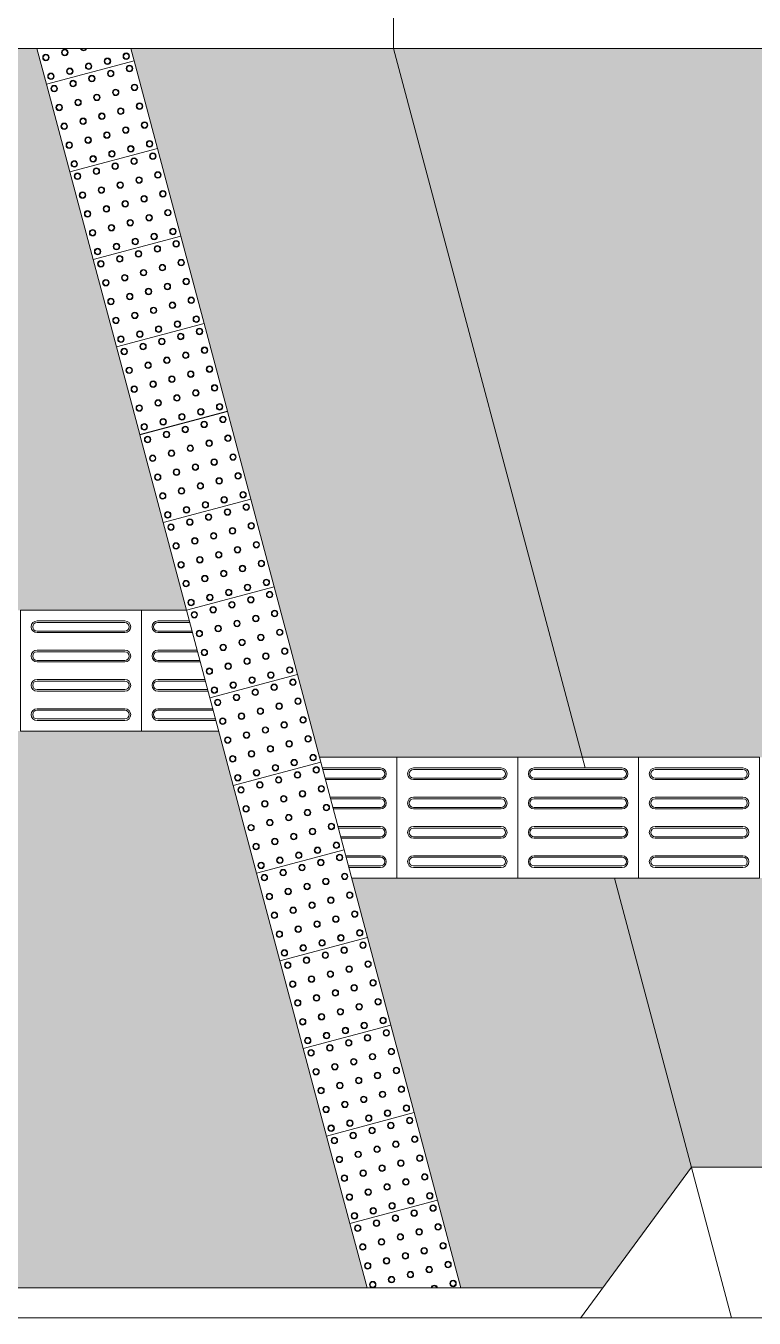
# Model space of a CAD drawing. Header units: millimetres. Extents: x -9997 to 44619, y -1295 to 91103.
# Drawn here: x 36304.8 to 36545.8, y 30134 to 30561.5 of the extents above; entities that cross this region are included whole.
import ezdxf

# ---------------------------------------------------------------- set-up
doc = ezdxf.new("R2010")
doc.units = ezdxf.units.MM
doc.header["$LTSCALE"] = 0.1
doc.layers.get('0').update_dxf_attribs({"lineweight": 5})
for name, color, linetype, lineweight in [('alvenaria longe', 253, 'Continuous', 0), ('escada', 1, 'Continuous', 0), ('piso', 254, 'Continuous', 0)]:
    doc.layers.add(name, color=color, linetype=linetype, lineweight=lineweight)

msp = doc.modelspace()

# ---------------------------------------------------------------- hatches: boundary and pattern name
at = {"linetype": 'ByBlock', "true_color": 0xc7c8ca}
h = msp.add_hatch(dxfattribs=at)
h.set_pattern_fill('AR-BRSTD', color=9, scale=0.12, angle=90)
h.paths.add_polyline_path([(35971.007, 30529.035), (35986.007, 30529.035), (35986.007, 30532.119), (36016.008, 30532.119), (36046.008, 30532.119), (36076.008, 30532.119), (36106.008, 30532.119), (36136.008, 30532.119), (36166.008, 30532.119), (36196.008, 30532.119), (36226.008, 30532.119), (36256.007, 30532.119), (36271.008, 30529.035), (36271.008, 30368.22), (36303.021, 30368.22), (36343.021, 30368.22), (36357.976, 30368.22), (36350.252, 30397.209), (36342.528, 30426.198), (36334.774, 30455.3), (36327.05, 30484.288), (36319.326, 30513.277), (36311.602, 30542.266), (36308.466, 30554.035), (35455.705, 30554.035), (35455.705, 30144.035), (36417.709, 30144.035), (36412.043, 30165.3), (36404.319, 30194.288), (36396.595, 30223.277), (36388.871, 30252.266), (36381.147, 30281.254), (36373.424, 30310.243), (36368.634, 30328.22), (36343.021, 30328.22), (36303.021, 30328.22), (36263.021, 30328.22), (36256.007, 30328.24), (36256.007, 30322.119), (36256.007, 30292.119), (36226.007, 30292.119), (36196.007, 30292.119), (36166.007, 30292.119), (36136.007, 30292.119), (36106.007, 30292.119), (36076.007, 30292.119), (36046.007, 30292.119), (36016.007, 30292.119), (35986.007, 30292.119), (35986.007, 30322.119), (35986.007, 30329.035), (35971.007, 30329.035)])
h.paths.add_polyline_path([(35870.145, 30324.174), (35870.145, 30184.174), (35630.145, 30184.174), (35630.145, 30324.174)], flags=16)
h.paths.add_polyline_path([(35850.145, 30304.174), (35850.145, 30204.174), (35650.145, 30204.174), (35650.145, 30304.174)], flags=0)
h.paths.add_polyline_path([(36426.491, 30554.035), (36339.513, 30554.035), (36340.591, 30549.99), (36348.315, 30521.001), (36356.039, 30492.012), (36363.762, 30463.024), (36371.486, 30434.035), (36379.241, 30404.933), (36386.964, 30375.944), (36394.688, 30346.955), (36401.981, 30319.586), (36427.594, 30319.586), (36467.594, 30319.586), (36488.958, 30319.586)])
h.paths.add_polyline_path([(36707.491, 30554.035), (36426.491, 30554.035), (36488.958, 30319.586), (36507.594, 30319.586), (36547.594, 30319.586), (36587.594, 30319.586), (36627.594, 30319.586), (36667.594, 30319.586), (36707.594, 30319.586), (36747.594, 30319.586), (36769.958, 30319.586)])
h.paths.add_polyline_path([(36499.616, 30279.586), (36467.594, 30279.586), (36427.594, 30279.586), (36412.639, 30279.586), (36417.86, 30259.99), (36425.584, 30231.001), (36433.308, 30202.012), (36441.032, 30173.024), (36448.756, 30144.035), (36495.733, 30144.035), (36525.075, 30184.035)])
h.paths.add_polyline_path([(36780.616, 30279.586), (36747.594, 30279.586), (36707.594, 30279.586), (36667.594, 30279.586), (36627.594, 30279.586), (36587.594, 30279.586), (36547.594, 30279.586), (36507.594, 30279.586), (36499.616, 30279.586), (36525.075, 30184.035), (36806.075, 30184.035)])
h.paths.add_polyline_path([(36843.978, 30368.22), (36836.254, 30397.209), (36828.53, 30426.197), (36820.806, 30455.186), (36813.082, 30484.175), (36805.358, 30513.163), (36797.634, 30542.152), (36794.468, 30554.035), (36707.491, 30554.035), (36769.958, 30319.586), (36787.594, 30319.586), (36827.594, 30319.586), (36856.936, 30319.586), (36851.702, 30339.232)])
h.paths.add_polyline_path([(36874.873, 30252.266), (36867.594, 30279.586), (36827.594, 30279.586), (36787.594, 30279.586), (36780.616, 30279.586), (36806.075, 30184.035), (36856.264, 30144.174), (36903.674, 30144.174), (36898.045, 30165.3), (36890.321, 30194.288), (36882.597, 30223.277)])
h.paths.add_polyline_path([(38546.938, 30385.275), (38546.938, 30393.086, -0.3078084), (38433.836, 30554.035), (36825.515, 30554.035), (36826.623, 30549.876), (36834.347, 30520.887), (36842.071, 30491.899), (36849.795, 30462.91), (36857.518, 30433.921), (36865.242, 30404.933), (36872.966, 30375.944), (36880.69, 30346.955), (36888.414, 30317.967), (36896.138, 30288.978), (36903.862, 30259.99), (36911.586, 30231.001), (36919.31, 30202.012), (36927.034, 30173.024), (36934.72, 30144.174), (38394.936, 30144.174), (38403.43, 30156.608), (38420.352, 30181.38), (38437.274, 30206.152), (38454.196, 30230.924), (38471.117, 30255.696), (38488.076, 30280.522), (38488.104, 30280.468), (38495.836, 30280.468), (38525.836, 30280.468), (38546.938, 30280.468), (38546.938, 30305.275), (38546.938, 30345.275)])
h.paths.add_polyline_path([(37074.936, 30324.174), (37314.936, 30324.174), (37314.936, 30184.174), (37074.936, 30184.174)], flags=16)
h.paths.add_polyline_path([(37094.936, 30304.174), (37294.936, 30304.174), (37294.936, 30204.174), (37094.936, 30204.174)], flags=0)
h.paths.add_polyline_path([(37814.936, 30324.174), (37814.936, 30184.174), (37574.936, 30184.174), (37574.936, 30324.174)], flags=16)
h.paths.add_polyline_path([(37594.936, 30304.174), (37794.936, 30304.174), (37794.936, 30204.174), (37594.936, 30204.174)], flags=0)
h.paths.add_polyline_path([(37669.967, 30282.035), (37699.967, 30282.035), (37699.967, 30252.035), (37669.967, 30252.035)], flags=0)
h.paths.add_polyline_path([(38074.936, 30324.174), (38314.936, 30324.174), (38314.936, 30184.174), (38074.936, 30184.174)], flags=16)
h.paths.add_polyline_path([(38094.936, 30304.174), (38294.936, 30304.174), (38294.936, 30204.174), (38094.936, 30204.174)], flags=0)
h.paths.add_polyline_path([(39239.113, 30725.113), (39223.758, 30727.19), (39194.028, 30731.209), (39164.299, 30735.229), (39134.569, 30739.249), (39104.84, 30743.268), (39102.265, 30752.931), (39094.541, 30781.92), (39089.392, 30801.246), (39056.757, 30792.55), (39018.106, 30782.252), (38979.454, 30771.953), (38940.803, 30761.655), (38902.151, 30751.356), (38863.5, 30741.058), (38824.848, 30730.759), (38786.197, 30720.461), (38792.633, 30696.303), (38773.308, 30691.154), (38782.057, 30658.317), (38792.355, 30619.665), (38802.654, 30581.014), (38812.952, 30542.362), (38823.251, 30503.711), (38830.975, 30474.722), (38838.699, 30445.733), (38846.423, 30416.745), (38817.434, 30409.021), (38788.445, 30401.297), (38782.094, 30425.136), (38742.094, 30425.136), (38723.957, 30425.136, -0.0290874), (38707.908, 30412.652), (38885.284, 30172.328, 0.3809372)])
h.paths.add_polyline_path([(38707.908, 30412.652, -0.1839906), (38586.938, 30383.172), (38586.938, 30345.275), (38586.938, 30305.275), (38586.938, 30280.468), (38615.771, 30280.468), (38645.771, 30280.468), (38662.693, 30255.696), (38679.615, 30230.924), (38696.537, 30206.152), (38713.459, 30181.38), (38730.381, 30156.608), (38745.706, 30134.174, 0.0753172), (38897.909, 30155.221)])
h.paths.add_polyline_path([(39158.798, 30970.991), (39170.295, 30979.826), (38885.164, 32049.955), (38318.046, 32049.955), (38466.933, 31491.166, -0.3092385), (38600.144, 30991.208), (38669.536, 30730.773), (38679.269, 30733.366), (38717.921, 30743.664), (38711.484, 30767.822), (38740.473, 30775.546), (38769.462, 30783.269), (38775.898, 30759.112), (38814.55, 30769.411), (38853.201, 30779.709), (38891.853, 30790.008), (38930.504, 30800.306), (38969.156, 30810.605), (39007.807, 30820.903), (39046.459, 30831.202), (39079.093, 30839.897), (39071.369, 30868.886), (39063.646, 30897.875), (39087.434, 30916.154), (39111.222, 30934.433), (39135.01, 30952.712)])

# ---------------------------------------------------------------- linework, layer by layer
at = {"linetype": 'ByBlock'}
for q in [(36426.491, 30569.04), (36707.491, 30554.035)]:
    msp.add_line((36426.491, 30554.035), q, dxfattribs=at)
msp.add_line((36426.491, 30554.035), (35455.705, 30554.035))
at = {"layer": 'alvenaria longe', "lineweight": 0}
for p, q in [((36426.491, 30554.035), (35455.705, 30554.035)), ((36426.491, 30554.035), (36489.897, 30316.062)), ((36499.616, 30279.586), (36538.361, 30134.174)), ((36806.075, 30184.035), (36525.075, 30184.035))]:
    msp.add_line(p, q, dxfattribs=at)
at = {"layer": 'alvenaria longe', "linetype": 'ByBlock', "lineweight": 0}
msp.add_line((36488.398, 30134.035), (36525.075, 30184.035), dxfattribs=at)
at = {"layer": 'escada', "lineweight": 0}
for points in [[(36308.466, 30554.035), (36311.602, 30542.266), (36340.591, 30549.99), (36339.513, 30554.035)], [(36357.976, 30368.22), (36343.021, 30368.22), (36343.021, 30328.22), (36368.634, 30328.22)], [(36308.483, 30364.696), (36337.558, 30364.696)], [(36308.483, 30364.19), (36337.558, 30364.19)], [(36337.558, 30361.326), (36308.483, 30361.326)], [(36348.483, 30364.696), (36358.915, 30364.696)], [(36348.483, 30364.19), (36359.05, 30364.19)], [(36359.813, 30361.326), (36348.483, 30361.326)], [(36337.558, 30360.819), (36308.483, 30360.819)], [(36359.948, 30360.819), (36348.483, 30360.819)], [(36337.558, 30355.004), (36308.483, 30355.004)], [(36337.558, 30354.498), (36308.483, 30354.498)], [(36361.497, 30355.004), (36348.483, 30355.004)], [(36361.632, 30354.498), (36348.483, 30354.498)], [(36308.483, 30351.634), (36337.558, 30351.634)], [(36308.483, 30351.128), (36337.558, 30351.128)], [(36348.483, 30351.634), (36362.395, 30351.634)], [(36348.483, 30351.128), (36362.53, 30351.128)], [(36308.483, 30345.313), (36337.558, 30345.313)], [(36308.483, 30344.806), (36337.558, 30344.806)], [(36348.483, 30345.313), (36364.079, 30345.313)], [(36348.483, 30344.806), (36364.214, 30344.806)], [(36337.558, 30341.942), (36308.483, 30341.942)], [(36337.558, 30341.436), (36308.483, 30341.436)], [(36364.977, 30341.942), (36348.483, 30341.942)], [(36365.112, 30341.436), (36348.483, 30341.436)], [(36337.558, 30335.621), (36308.483, 30335.621)], [(36366.662, 30335.621), (36348.483, 30335.621)], [(36337.558, 30335.115), (36308.483, 30335.115)], [(36308.483, 30332.251), (36337.558, 30332.251)], [(36308.483, 30331.744), (36337.558, 30331.744)], [(36366.797, 30335.115), (36348.483, 30335.115)], [(36348.483, 30332.251), (36367.56, 30332.251)], [(36348.483, 30331.744), (36367.695, 30331.744)], [(36412.639, 30279.586), (36427.594, 30279.586), (36427.594, 30319.586), (36401.981, 30319.586)], [(36422.131, 30316.062), (36402.92, 30316.062)], [(36422.131, 30315.555), (36403.055, 30315.555)], [(36462.131, 30316.062), (36433.056, 30316.062)], [(36462.131, 30315.555), (36433.056, 30315.555)], [(36502.131, 30316.062), (36473.056, 30316.062)], [(36502.131, 30315.555), (36473.056, 30315.555)], [(36542.131, 30316.062), (36513.056, 30316.062)], [(36542.131, 30315.555), (36513.056, 30315.555)], [(36403.818, 30312.691), (36422.131, 30312.691)], [(36403.953, 30312.185), (36422.131, 30312.185)], [(36433.056, 30312.691), (36462.131, 30312.691)], [(36433.056, 30312.185), (36462.131, 30312.185)], [(36473.056, 30312.691), (36502.131, 30312.691)], [(36473.056, 30312.185), (36502.131, 30312.185)], [(36513.056, 30312.691), (36542.131, 30312.691)], [(36513.056, 30312.185), (36542.131, 30312.185)], [(36405.502, 30306.37), (36422.131, 30306.37)], [(36405.637, 30305.864), (36422.131, 30305.864)], [(36433.056, 30306.37), (36462.131, 30306.37)], [(36433.056, 30305.864), (36462.131, 30305.864)], [(36473.056, 30306.37), (36502.131, 30306.37)], [(36473.056, 30305.864), (36502.131, 30305.864)], [(36513.056, 30306.37), (36542.131, 30306.37)], [(36513.056, 30305.864), (36542.131, 30305.864)], [(36422.131, 30303), (36406.4, 30303)], [(36422.131, 30302.493), (36406.535, 30302.493)], [(36462.131, 30303), (36433.056, 30303)], [(36462.131, 30302.493), (36433.056, 30302.493)], [(36502.131, 30303), (36473.056, 30303)], [(36502.131, 30302.493), (36473.056, 30302.493)], [(36542.131, 30303), (36513.056, 30303)], [(36542.131, 30302.493), (36513.056, 30302.493)], [(36422.131, 30296.678), (36408.084, 30296.678)], [(36422.131, 30296.172), (36408.219, 30296.172)], [(36408.982, 30293.308), (36422.131, 30293.308)], [(36409.117, 30292.802), (36422.131, 30292.802)], [(36462.131, 30296.678), (36433.056, 30296.678)], [(36462.131, 30296.172), (36433.056, 30296.172)], [(36433.056, 30293.308), (36462.131, 30293.308)], [(36433.056, 30292.802), (36462.131, 30292.802)], [(36502.131, 30296.678), (36473.056, 30296.678)], [(36502.131, 30296.172), (36473.056, 30296.172)], [(36473.056, 30293.308), (36502.131, 30293.308)], [(36473.056, 30292.802), (36502.131, 30292.802)], [(36542.131, 30296.678), (36513.056, 30296.678)], [(36542.131, 30296.172), (36513.056, 30296.172)], [(36513.056, 30293.308), (36542.131, 30293.308)], [(36513.056, 30292.802), (36542.131, 30292.802)], [(36410.667, 30286.986), (36422.131, 30286.986)], [(36410.802, 30286.48), (36422.131, 30286.48)], [(36433.056, 30286.986), (36462.131, 30286.986)], [(36433.056, 30286.48), (36462.131, 30286.48)], [(36473.056, 30286.986), (36502.131, 30286.986)], [(36473.056, 30286.48), (36502.131, 30286.48)], [(36513.056, 30286.986), (36542.131, 30286.986)], [(36513.056, 30286.48), (36542.131, 30286.48)], [(36422.131, 30283.616), (36411.565, 30283.616)], [(36422.131, 30283.11), (36411.7, 30283.11)], [(36462.131, 30283.616), (36433.056, 30283.616)], [(36462.131, 30283.11), (36433.056, 30283.11)], [(36502.131, 30283.616), (36473.056, 30283.616)], [(36502.131, 30283.11), (36473.056, 30283.11)], [(36542.131, 30283.616), (36513.056, 30283.616)], [(36542.131, 30283.11), (36513.056, 30283.11)], [(36448.756, 30144.035), (36441.032, 30173.024), (36412.043, 30165.3), (36417.709, 30144.035)]]:
    msp.add_lwpolyline(points, dxfattribs=at)
for points in [[(36348.315, 30521.001), (36340.591, 30549.99), (36311.602, 30542.266), (36319.326, 30513.277)], [(36356.039, 30492.012), (36348.315, 30521.001), (36319.326, 30513.277), (36327.05, 30484.288)], [(36363.762, 30463.024), (36356.039, 30492.012), (36327.05, 30484.288), (36334.774, 30455.3)], [(36371.486, 30434.035), (36363.762, 30463.024), (36334.774, 30455.3), (36342.498, 30426.311)], [(36379.241, 30404.933), (36371.517, 30433.921), (36342.528, 30426.198), (36350.252, 30397.209)], [(36386.964, 30375.944), (36379.241, 30404.933), (36350.252, 30397.209), (36357.976, 30368.22)], [(36394.688, 30346.955), (36386.964, 30375.944), (36357.976, 30368.22), (36365.7, 30339.232)], [(36303.021, 30368.22), (36303.021, 30328.22), (36343.021, 30328.22), (36343.021, 30368.22)], [(36402.412, 30317.967), (36394.688, 30346.955), (36365.7, 30339.232), (36373.424, 30310.243)], [(36467.594, 30279.586), (36467.594, 30319.586), (36427.594, 30319.586), (36427.594, 30279.586)], [(36507.594, 30279.586), (36507.594, 30319.586), (36467.594, 30319.586), (36467.594, 30279.586)], [(36547.594, 30279.586), (36547.594, 30319.586), (36507.594, 30319.586), (36507.594, 30279.586)], [(36410.136, 30288.978), (36402.412, 30317.967), (36373.424, 30310.243), (36381.147, 30281.254)], [(36417.86, 30259.99), (36410.136, 30288.978), (36381.147, 30281.254), (36388.871, 30252.266)], [(36425.584, 30231.001), (36417.86, 30259.99), (36388.871, 30252.266), (36396.595, 30223.277)], [(36433.308, 30202.012), (36425.584, 30231.001), (36396.595, 30223.277), (36404.319, 30194.288)], [(36441.032, 30173.024), (36433.308, 30202.012), (36404.319, 30194.288), (36412.043, 30165.3)]]:
    msp.add_lwpolyline(points, close=True, dxfattribs=at)
for centre, radius in [((36317.663, 30552.73), 1.075), ((36317.663, 30552.73), 0.883), ((36311.432, 30551.07), 1.075), ((36311.432, 30551.07), 0.883), ((36325.555, 30548.159), 1.075), ((36331.787, 30549.819), 1.075), ((36331.787, 30549.819), 0.883), ((36338.018, 30551.48), 1.075), ((36338.018, 30551.48), 0.883), ((36313.092, 30544.838), 1.075), ((36313.092, 30544.838), 0.883), ((36319.324, 30546.499), 1.075), ((36319.324, 30546.499), 0.883), ((36325.555, 30548.159), 0.883), ((36326.638, 30544.096), 1.075), ((36326.638, 30544.096), 0.883), ((36332.869, 30545.756), 1.075), ((36332.869, 30545.756), 0.883), ((36339.101, 30547.417), 1.075), ((36339.101, 30547.417), 0.883), ((36314.175, 30540.775), 1.075), ((36314.175, 30540.775), 0.883), ((36320.406, 30542.436), 1.075), ((36320.406, 30542.436), 0.883), ((36340.761, 30541.185), 1.075), ((36340.761, 30541.185), 0.883), ((36322.067, 30536.204), 1.075), ((36322.067, 30536.204), 0.883), ((36328.298, 30537.865), 1.075), ((36328.298, 30537.865), 0.883), ((36334.529, 30539.525), 1.075), ((36334.529, 30539.525), 0.883), ((36315.835, 30534.544), 1.075), ((36315.835, 30534.544), 0.883), ((36329.958, 30531.633), 1.075), ((36329.958, 30531.633), 0.883), ((36336.19, 30533.294), 1.075), ((36336.19, 30533.294), 0.883), ((36342.421, 30534.954), 1.075), ((36342.421, 30534.954), 0.883), ((36317.496, 30528.313), 1.075), ((36317.496, 30528.313), 0.883), ((36323.727, 30529.973), 1.075), ((36323.727, 30529.973), 0.883), ((36337.85, 30527.062), 1.075), ((36337.85, 30527.062), 0.883), ((36344.081, 30528.723), 1.075), ((36344.081, 30528.723), 0.883), ((36325.387, 30523.742), 1.075), ((36325.387, 30523.742), 0.883), ((36331.619, 30525.402), 1.075), ((36331.619, 30525.402), 0.883), ((36345.742, 30522.491), 1.075), ((36319.156, 30522.081), 1.075), ((36319.156, 30522.081), 0.883), ((36333.279, 30519.171), 1.075), ((36333.279, 30519.171), 0.883), ((36339.51, 30520.831), 1.075), ((36339.51, 30520.831), 0.883), ((36345.742, 30522.491), 0.883), ((36346.824, 30518.428), 1.075), ((36346.824, 30518.428), 0.883), ((36320.816, 30515.85), 1.075), ((36320.816, 30515.85), 0.883), ((36327.048, 30517.51), 1.075), ((36327.048, 30517.51), 0.883), ((36334.362, 30515.107), 1.075), ((36334.362, 30515.107), 0.883), ((36340.593, 30516.768), 1.075), ((36340.593, 30516.768), 0.883), ((36321.899, 30511.787), 1.075), ((36321.899, 30511.787), 0.883), ((36328.13, 30513.447), 1.075), ((36328.13, 30513.447), 0.883), ((36342.253, 30510.536), 1.075), ((36342.253, 30510.536), 0.883), ((36348.485, 30512.197), 1.075), ((36348.485, 30512.197), 0.883), ((36323.559, 30505.555), 1.075), ((36323.559, 30505.555), 0.883), ((36329.791, 30507.216), 1.075), ((36329.791, 30507.216), 0.883), ((36336.022, 30508.876), 1.075), ((36336.022, 30508.876), 0.883), ((36350.145, 30505.965), 1.075), ((36350.145, 30505.965), 0.883), ((36337.682, 30502.645), 1.075), ((36337.682, 30502.645), 0.883), ((36343.914, 30504.305), 1.075), ((36343.914, 30504.305), 0.883), ((36325.22, 30499.324), 1.075), ((36325.22, 30499.324), 0.883), ((36331.451, 30500.984), 1.075), ((36331.451, 30500.984), 0.883), ((36345.574, 30498.074), 1.075), ((36345.574, 30498.074), 0.883), ((36351.805, 30499.734), 1.075), ((36351.805, 30499.734), 0.883), ((36326.88, 30493.093), 1.075), ((36326.88, 30493.093), 0.883), ((36333.111, 30494.753), 1.075), ((36333.111, 30494.753), 0.883), ((36339.343, 30496.413), 1.075), ((36339.343, 30496.413), 0.883), ((36353.466, 30493.503), 1.075), ((36353.466, 30493.503), 0.883), ((36334.772, 30488.522), 1.075), ((36334.772, 30488.522), 0.883), ((36341.003, 30490.182), 1.075), ((36341.003, 30490.182), 0.883), ((36347.234, 30491.842), 1.075), ((36347.234, 30491.842), 0.883), ((36354.548, 30489.439), 1.075), ((36354.548, 30489.439), 0.883), ((36328.54, 30486.861), 1.075), ((36328.54, 30486.861), 0.883), ((36335.854, 30484.458), 1.075), ((36335.854, 30484.458), 0.883), ((36342.086, 30486.119), 1.075), ((36342.086, 30486.119), 0.883), ((36348.317, 30487.779), 1.075), ((36348.317, 30487.779), 0.883), ((36329.623, 30482.798), 1.075), ((36329.623, 30482.798), 0.883), ((36343.746, 30479.887), 1.075), ((36343.746, 30479.887), 0.883), ((36349.977, 30481.548), 1.075), ((36349.977, 30481.548), 0.883), ((36356.209, 30483.208), 1.075), ((36356.209, 30483.208), 0.883), ((36331.283, 30476.567), 1.075), ((36331.283, 30476.567), 0.883), ((36337.514, 30478.227), 1.075), ((36337.514, 30478.227), 0.883), ((36357.869, 30476.977), 1.075), ((36357.869, 30476.977), 0.883), ((36339.175, 30471.996), 1.075), ((36339.175, 30471.996), 0.883), ((36345.406, 30473.656), 1.075), ((36345.406, 30473.656), 0.883), ((36351.638, 30475.316), 1.075), ((36351.638, 30475.316), 0.883), ((36332.943, 30470.335), 1.075), ((36332.943, 30470.335), 0.883), ((36347.067, 30467.425), 1.075), ((36347.067, 30467.425), 0.883), ((36353.298, 30469.085), 1.075), ((36353.298, 30469.085), 0.883), ((36359.529, 30470.745), 1.075), ((36359.529, 30470.745), 0.883), ((36334.604, 30464.104), 1.075), ((36334.604, 30464.104), 0.883), ((36340.835, 30465.764), 1.075), ((36340.835, 30465.764), 0.883), ((36354.958, 30462.854), 1.075), ((36354.958, 30462.854), 0.883), ((36361.19, 30464.514), 1.075), ((36361.19, 30464.514), 0.883), ((36342.495, 30459.533), 1.075), ((36342.495, 30459.533), 0.883), ((36348.727, 30461.193), 1.075), ((36348.727, 30461.193), 0.883), ((36356.041, 30458.79), 1.075), ((36356.041, 30458.79), 0.883), ((36362.272, 30460.451), 1.075), ((36362.272, 30460.451), 0.883), ((36336.264, 30457.873), 1.075), ((36336.264, 30457.873), 0.883), ((36343.578, 30455.47), 1.075), ((36343.578, 30455.47), 0.883), ((36349.809, 30457.13), 1.075), ((36349.809, 30457.13), 0.883), ((36363.933, 30454.219), 1.075), ((36363.933, 30454.219), 0.883), ((36337.347, 30453.809), 1.075), ((36337.347, 30453.809), 0.883), ((36351.47, 30450.899), 1.075), ((36351.47, 30450.899), 0.883), ((36357.701, 30452.559), 1.075), ((36357.701, 30452.559), 0.883), ((36339.007, 30447.578), 1.075), ((36339.007, 30447.578), 0.883), ((36345.238, 30449.238), 1.075), ((36345.238, 30449.238), 0.883), ((36359.361, 30446.328), 1.075), ((36359.361, 30446.328), 0.883), ((36365.593, 30447.988), 1.075), ((36365.593, 30447.988), 0.883), ((36340.667, 30441.347), 1.075), ((36346.899, 30443.007), 1.075), ((36346.899, 30443.007), 0.883), ((36353.13, 30444.667), 1.075), ((36353.13, 30444.667), 0.883), ((36367.253, 30441.757), 1.075), ((36367.253, 30441.757), 0.883), ((36340.667, 30441.347), 0.883), ((36354.79, 30438.436), 1.075), ((36354.79, 30438.436), 0.883), ((36361.022, 30440.096), 1.075), ((36361.022, 30440.096), 0.883), ((36342.328, 30435.115), 1.075), ((36342.328, 30435.115), 0.883), ((36348.559, 30436.776), 1.075), ((36348.559, 30436.776), 0.883), ((36362.682, 30433.865), 1.075), ((36362.682, 30433.865), 0.883), ((36368.914, 30435.525), 1.075), ((36368.914, 30435.525), 0.883), ((36343.988, 30428.884), 1.075), ((36343.988, 30428.884), 0.883), ((36350.219, 30430.544), 1.075), ((36350.219, 30430.544), 0.883), ((36356.451, 30432.205), 1.075), ((36356.451, 30432.205), 0.883), ((36363.795, 30429.688), 1.075), ((36363.795, 30429.688), 0.883), ((36370.026, 30431.349), 1.075), ((36370.026, 30431.349), 0.883), ((36345.101, 30424.707), 1.075), ((36345.101, 30424.707), 0.883), ((36351.332, 30426.368), 1.075), ((36351.332, 30426.368), 0.883), ((36357.564, 30428.028), 1.075), ((36357.564, 30428.028), 0.883), ((36371.687, 30425.117), 1.075), ((36371.687, 30425.117), 0.883), ((36352.993, 30420.136), 1.075), ((36352.993, 30420.136), 0.883), ((36359.224, 30421.797), 1.075), ((36359.224, 30421.797), 0.883), ((36365.455, 30423.457), 1.075), ((36365.455, 30423.457), 0.883), ((36346.761, 30418.476), 1.075), ((36346.761, 30418.476), 0.883), ((36360.884, 30415.565), 1.075), ((36367.116, 30417.225), 1.075), ((36367.116, 30417.225), 0.883), ((36373.347, 30418.886), 1.075), ((36373.347, 30418.886), 0.883), ((36348.421, 30412.244), 1.075), ((36348.421, 30412.244), 0.883), ((36354.653, 30413.905), 1.075), ((36354.653, 30413.905), 0.883), ((36360.884, 30415.565), 0.883), ((36375.007, 30412.654), 1.075), ((36375.007, 30412.654), 0.883), ((36356.313, 30407.673), 1.075), ((36356.313, 30407.673), 0.883), ((36362.545, 30409.334), 1.075), ((36362.545, 30409.334), 0.883), ((36368.776, 30410.994), 1.075), ((36368.776, 30410.994), 0.883), ((36350.082, 30406.013), 1.075), ((36350.082, 30406.013), 0.883), ((36364.205, 30403.102), 1.075), ((36364.205, 30403.102), 0.883), ((36370.436, 30404.763), 1.075), ((36370.436, 30404.763), 0.883), ((36376.668, 30406.423), 1.075), ((36376.668, 30406.423), 0.883), ((36351.742, 30399.782), 1.075), ((36351.742, 30399.782), 0.883), ((36357.974, 30401.442), 1.075), ((36357.974, 30401.442), 0.883), ((36365.287, 30399.039), 1.075), ((36365.287, 30399.039), 0.883), ((36371.519, 30400.7), 1.075), ((36371.519, 30400.7), 0.883), ((36377.75, 30402.36), 1.075), ((36377.75, 30402.36), 0.883), ((36352.825, 30395.719), 1.075), ((36352.825, 30395.719), 0.883), ((36359.056, 30397.379), 1.075), ((36359.056, 30397.379), 0.883), ((36373.179, 30394.468), 1.075), ((36373.179, 30394.468), 0.883), ((36379.411, 30396.129), 1.075), ((36379.411, 30396.129), 0.883), ((36360.716, 30391.148), 1.075), ((36360.716, 30391.148), 0.883), ((36366.948, 30392.808), 1.075), ((36366.948, 30392.808), 0.883), ((36354.485, 30389.487), 1.075), ((36354.485, 30389.487), 0.883), ((36368.608, 30386.576), 1.075), ((36368.608, 30386.576), 0.883), ((36374.84, 30388.237), 1.075), ((36374.84, 30388.237), 0.883), ((36381.071, 30389.897), 1.075), ((36381.071, 30389.897), 0.883), ((36356.145, 30383.256), 1.075), ((36356.145, 30383.256), 0.883), ((36362.377, 30384.916), 1.075), ((36362.377, 30384.916), 0.883), ((36376.5, 30382.005), 1.075), ((36376.5, 30382.005), 0.883), ((36382.731, 30383.666), 1.075), ((36382.731, 30383.666), 0.883), ((36364.037, 30378.685), 1.075), ((36364.037, 30378.685), 0.883), ((36370.268, 30380.345), 1.075), ((36370.268, 30380.345), 0.883), ((36384.392, 30377.434), 1.075), ((36384.392, 30377.434), 0.883), ((36357.806, 30377.024), 1.075), ((36357.806, 30377.024), 0.883), ((36371.929, 30374.114), 1.075), ((36371.929, 30374.114), 0.883), ((36378.16, 30375.774), 1.075), ((36378.16, 30375.774), 0.883), ((36385.474, 30373.371), 1.075), ((36385.474, 30373.371), 0.883), ((36359.466, 30370.793), 1.075), ((36359.466, 30370.793), 0.883), ((36365.697, 30372.453), 1.075), ((36365.697, 30372.453), 0.883), ((36373.011, 30370.051), 1.075), ((36373.011, 30370.051), 0.883), ((36379.243, 30371.711), 1.075), ((36379.243, 30371.711), 0.883), ((36360.549, 30366.73), 1.075), ((36360.549, 30366.73), 0.883), ((36366.78, 30368.39), 1.075), ((36366.78, 30368.39), 0.883), ((36380.903, 30365.48), 1.075), ((36380.903, 30365.48), 0.883), ((36387.134, 30367.14), 1.075), ((36387.134, 30367.14), 0.883), ((36362.209, 30360.499), 1.075), ((36362.209, 30360.499), 0.883), ((36368.44, 30362.159), 1.075), ((36368.44, 30362.159), 0.883), ((36374.672, 30363.819), 1.075), ((36374.672, 30363.819), 0.883), ((36388.795, 30360.908), 1.075), ((36388.795, 30360.908), 0.883), ((36370.101, 30355.928), 1.075), ((36370.101, 30355.928), 0.883), ((36376.332, 30357.588), 1.075), ((36376.332, 30357.588), 0.883), ((36382.563, 30359.248), 1.075), ((36382.563, 30359.248), 0.883), ((36363.869, 30354.267), 1.075), ((36363.869, 30354.267), 0.883), ((36384.224, 30353.017), 1.075), ((36384.224, 30353.017), 0.883), ((36390.455, 30354.677), 1.075), ((36390.455, 30354.677), 0.883), ((36365.53, 30348.036), 1.075), ((36365.53, 30348.036), 0.883), ((36371.761, 30349.696), 1.075), ((36371.761, 30349.696), 0.883), ((36377.992, 30351.356), 1.075), ((36377.992, 30351.356), 0.883), ((36392.115, 30348.446), 1.075), ((36392.115, 30348.446), 0.883), ((36373.421, 30343.465), 1.075), ((36373.421, 30343.465), 0.883), ((36379.653, 30345.125), 1.075), ((36379.653, 30345.125), 0.883), ((36385.884, 30346.785), 1.075), ((36385.884, 30346.785), 0.883), ((36393.198, 30344.383), 1.075), ((36393.198, 30344.383), 0.883), ((36367.19, 30341.804), 1.075), ((36367.19, 30341.804), 0.883), ((36374.504, 30339.402), 1.075), ((36374.504, 30339.402), 0.883), ((36380.735, 30341.062), 1.075), ((36380.735, 30341.062), 0.883), ((36386.967, 30342.722), 1.075), ((36386.967, 30342.722), 0.883), ((36368.273, 30337.741), 1.075), ((36368.273, 30337.741), 0.883), ((36382.396, 30334.831), 1.075), ((36382.396, 30334.831), 0.883), ((36388.627, 30336.491), 1.075), ((36388.627, 30336.491), 0.883), ((36394.858, 30338.151), 1.075), ((36394.858, 30338.151), 0.883), ((36369.933, 30331.51), 1.075), ((36369.933, 30331.51), 0.883), ((36376.164, 30333.17), 1.075), ((36376.164, 30333.17), 0.883), ((36390.287, 30330.26), 1.075), ((36390.287, 30330.26), 0.883), ((36396.519, 30331.92), 1.075), ((36396.519, 30331.92), 0.883), ((36377.825, 30326.939), 1.075), ((36377.825, 30326.939), 0.883), ((36384.056, 30328.599), 1.075), ((36384.056, 30328.599), 0.883), ((36371.593, 30325.279), 1.075), ((36371.593, 30325.279), 0.883), ((36385.716, 30322.368), 1.075), ((36385.716, 30322.368), 0.883), ((36391.948, 30324.028), 1.075), ((36391.948, 30324.028), 0.883), ((36398.179, 30325.688), 1.075), ((36398.179, 30325.688), 0.883), ((36373.253, 30319.047), 1.075), ((36373.253, 30319.047), 0.883), ((36379.485, 30320.707), 1.075), ((36379.485, 30320.707), 0.883), ((36393.608, 30317.797), 1.075), ((36393.608, 30317.797), 0.883), ((36399.839, 30319.457), 1.075), ((36399.839, 30319.457), 0.883), ((36381.145, 30314.476), 1.075), ((36381.145, 30314.476), 0.883), ((36387.377, 30316.136), 1.075), ((36387.377, 30316.136), 0.883), ((36394.691, 30313.734), 1.075), ((36394.691, 30313.734), 0.883), ((36400.922, 30315.394), 1.075), ((36400.922, 30315.394), 0.883), ((36374.914, 30312.816), 1.075), ((36374.914, 30312.816), 0.883), ((36375.996, 30308.753), 1.075), ((36382.228, 30310.413), 1.075), ((36382.228, 30310.413), 0.883), ((36388.459, 30312.073), 1.075), ((36388.459, 30312.073), 0.883), ((36402.582, 30309.163), 1.075), ((36402.582, 30309.163), 0.883), ((36375.996, 30308.753), 0.883), ((36390.12, 30305.842), 1.075), ((36390.12, 30305.842), 0.883), ((36396.351, 30307.502), 1.075), ((36396.351, 30307.502), 0.883), ((36377.657, 30302.521), 1.075), ((36377.657, 30302.521), 0.883), ((36383.888, 30304.182), 1.075), ((36383.888, 30304.182), 0.883), ((36398.011, 30301.271), 1.075), ((36398.011, 30301.271), 0.883), ((36404.243, 30302.931), 1.075), ((36404.243, 30302.931), 0.883), ((36379.317, 30296.29), 1.075), ((36379.317, 30296.29), 0.883), ((36385.548, 30297.95), 1.075), ((36385.548, 30297.95), 0.883), ((36391.78, 30299.611), 1.075), ((36391.78, 30299.611), 0.883), ((36405.903, 30296.7), 1.075), ((36405.903, 30296.7), 0.883), ((36387.209, 30291.719), 1.075), ((36393.44, 30293.379), 1.075), ((36393.44, 30293.379), 0.883), ((36399.672, 30295.039), 1.075), ((36399.672, 30295.039), 0.883), ((36380.977, 30290.059), 1.075), ((36380.977, 30290.059), 0.883), ((36387.209, 30291.719), 0.883), ((36401.332, 30288.808), 1.075), ((36401.332, 30288.808), 0.883), ((36407.563, 30290.468), 1.075), ((36407.563, 30290.468), 0.883), ((36382.638, 30283.827), 1.075), ((36382.638, 30283.827), 0.883), ((36388.869, 30285.487), 1.075), ((36388.869, 30285.487), 0.883), ((36395.1, 30287.148), 1.075), ((36395.1, 30287.148), 0.883), ((36396.183, 30283.085), 1.075), ((36402.414, 30284.745), 1.075), ((36402.414, 30284.745), 0.883), ((36408.646, 30286.405), 1.075), ((36408.646, 30286.405), 0.883), ((36383.72, 30279.764), 1.075), ((36383.72, 30279.764), 0.883), ((36389.952, 30281.424), 1.075), ((36389.952, 30281.424), 0.883), ((36396.183, 30283.085), 0.883), ((36410.306, 30280.174), 1.075), ((36410.306, 30280.174), 0.883), ((36391.612, 30275.193), 1.075), ((36391.612, 30275.193), 0.883), ((36397.843, 30276.853), 1.075), ((36397.843, 30276.853), 0.883), ((36404.075, 30278.514), 1.075), ((36404.075, 30278.514), 0.883), ((36385.381, 30273.533), 1.075), ((36385.381, 30273.533), 0.883), ((36399.504, 30270.622), 1.075), ((36399.504, 30270.622), 0.883), ((36405.735, 30272.282), 1.075), ((36405.735, 30272.282), 0.883), ((36411.966, 30273.943), 1.075), ((36411.966, 30273.943), 0.883), ((36387.041, 30267.301), 1.075), ((36387.041, 30267.301), 0.883), ((36393.272, 30268.962), 1.075), ((36393.272, 30268.962), 0.883), ((36407.395, 30266.051), 1.075), ((36413.627, 30267.711), 1.075), ((36413.627, 30267.711), 0.883), ((36394.933, 30262.73), 1.075), ((36394.933, 30262.73), 0.883), ((36401.164, 30264.391), 1.075), ((36401.164, 30264.391), 0.883), ((36407.395, 30266.051), 0.883), ((36388.701, 30261.07), 1.075), ((36388.701, 30261.07), 0.883), ((36402.824, 30258.159), 1.075), ((36402.824, 30258.159), 0.883), ((36409.056, 30259.819), 1.075), ((36409.056, 30259.819), 0.883), ((36415.287, 30261.48), 1.075), ((36415.287, 30261.48), 0.883), ((36416.37, 30257.417), 1.075), ((36390.362, 30254.838), 1.075), ((36390.362, 30254.838), 0.883), ((36396.593, 30256.499), 1.075), ((36396.593, 30256.499), 0.883), ((36403.907, 30254.096), 1.075), ((36403.907, 30254.096), 0.883), ((36410.138, 30255.756), 1.075), ((36410.138, 30255.756), 0.883), ((36416.37, 30257.417), 0.883), ((36391.444, 30250.775), 1.075), ((36391.444, 30250.775), 0.883), ((36397.676, 30252.436), 1.075), ((36397.676, 30252.436), 0.883), ((36411.799, 30249.525), 1.075), ((36411.799, 30249.525), 0.883), ((36418.03, 30251.185), 1.075), ((36418.03, 30251.185), 0.883), ((36399.336, 30246.204), 1.075), ((36399.336, 30246.204), 0.883), ((36405.567, 30247.865), 1.075), ((36405.567, 30247.865), 0.883), ((36419.69, 30244.954), 1.075), ((36419.69, 30244.954), 0.883), ((36393.105, 30244.544), 1.075), ((36393.105, 30244.544), 0.883), ((36407.228, 30241.633), 1.075), ((36407.228, 30241.633), 0.883), ((36413.459, 30243.294), 1.075), ((36413.459, 30243.294), 0.883), ((36394.765, 30238.313), 1.075), ((36394.765, 30238.313), 0.883), ((36400.996, 30239.973), 1.075), ((36400.996, 30239.973), 0.883), ((36415.119, 30237.062), 1.075), ((36415.119, 30237.062), 0.883), ((36421.351, 30238.723), 1.075), ((36421.351, 30238.723), 0.883), ((36396.425, 30232.081), 1.075), ((36396.425, 30232.081), 0.883), ((36402.657, 30233.742), 1.075), ((36402.657, 30233.742), 0.883), ((36408.888, 30235.402), 1.075), ((36408.888, 30235.402), 0.883), ((36423.011, 30232.491), 1.075), ((36423.011, 30232.491), 0.883), ((36404.317, 30227.51), 1.075), ((36410.548, 30229.17), 1.075), ((36410.548, 30229.17), 0.883), ((36416.78, 30230.831), 1.075), ((36416.78, 30230.831), 0.883), ((36424.094, 30228.428), 1.075), ((36424.094, 30228.428), 0.883), ((36398.085, 30225.85), 1.075), ((36398.085, 30225.85), 0.883), ((36404.317, 30227.51), 0.883), ((36405.399, 30223.447), 1.075), ((36405.399, 30223.447), 0.883), ((36411.631, 30225.107), 1.075), ((36411.631, 30225.107), 0.883), ((36417.862, 30226.768), 1.075), ((36417.862, 30226.768), 0.883), ((36399.168, 30221.787), 1.075), ((36399.168, 30221.787), 0.883), ((36419.523, 30220.536), 1.075), ((36419.523, 30220.536), 0.883), ((36425.754, 30222.197), 1.075), ((36425.754, 30222.197), 0.883), ((36400.828, 30215.555), 1.075), ((36400.828, 30215.555), 0.883), ((36407.06, 30217.216), 1.075), ((36407.06, 30217.216), 0.883), ((36413.291, 30218.876), 1.075), ((36413.291, 30218.876), 0.883), ((36427.414, 30215.965), 1.075), ((36427.414, 30215.965), 0.883), ((36408.72, 30210.984), 1.075), ((36408.72, 30210.984), 0.883), ((36414.952, 30212.645), 1.075), ((36414.952, 30212.645), 0.883), ((36421.183, 30214.305), 1.075), ((36421.183, 30214.305), 0.883), ((36402.489, 30209.324), 1.075), ((36402.489, 30209.324), 0.883), ((36416.612, 30206.413), 1.075), ((36416.612, 30206.413), 0.883), ((36422.843, 30208.074), 1.075), ((36422.843, 30208.074), 0.883), ((36429.075, 30209.734), 1.075), ((36429.075, 30209.734), 0.883), ((36404.149, 30203.093), 1.075), ((36404.149, 30203.093), 0.883), ((36410.38, 30204.753), 1.075), ((36410.38, 30204.753), 0.883), ((36424.504, 30201.842), 1.075), ((36430.735, 30203.503), 1.075), ((36430.735, 30203.503), 0.883), ((36412.041, 30198.522), 1.075), ((36412.041, 30198.522), 0.883), ((36418.272, 30200.182), 1.075), ((36418.272, 30200.182), 0.883), ((36424.504, 30201.842), 0.883), ((36425.586, 30197.779), 1.075), ((36425.586, 30197.779), 0.883), ((36431.818, 30199.439), 1.075), ((36431.818, 30199.439), 0.883), ((36405.809, 30196.861), 1.075), ((36405.809, 30196.861), 0.883), ((36413.123, 30194.458), 1.075), ((36413.123, 30194.458), 0.883), ((36419.355, 30196.119), 1.075), ((36419.355, 30196.119), 0.883), ((36406.892, 30192.798), 1.075), ((36406.892, 30192.798), 0.883), ((36421.015, 30189.887), 1.075), ((36421.015, 30189.887), 0.883), ((36427.246, 30191.548), 1.075), ((36427.246, 30191.548), 0.883), ((36433.478, 30193.208), 1.075), ((36433.478, 30193.208), 0.883), ((36408.552, 30186.567), 1.075), ((36408.552, 30186.567), 0.883), ((36414.784, 30188.227), 1.075), ((36414.784, 30188.227), 0.883), ((36428.907, 30185.316), 1.075), ((36428.907, 30185.316), 0.883), ((36435.138, 30186.977), 1.075), ((36435.138, 30186.977), 0.883), ((36416.444, 30181.996), 1.075), ((36416.444, 30181.996), 0.883), ((36422.675, 30183.656), 1.075), ((36422.675, 30183.656), 0.883), ((36436.798, 30180.745), 1.075), ((36436.798, 30180.745), 0.883), ((36410.213, 30180.335), 1.075), ((36410.213, 30180.335), 0.883), ((36424.336, 30177.425), 1.075), ((36424.336, 30177.425), 0.883), ((36430.567, 30179.085), 1.075), ((36430.567, 30179.085), 0.883), ((36411.873, 30174.104), 1.075), ((36411.873, 30174.104), 0.883), ((36418.104, 30175.764), 1.075), ((36418.104, 30175.764), 0.883), ((36432.227, 30172.854), 1.075), ((36432.227, 30172.854), 0.883), ((36438.459, 30174.514), 1.075), ((36438.459, 30174.514), 0.883), ((36413.533, 30167.873), 1.075), ((36413.533, 30167.873), 0.883), ((36419.765, 30169.533), 1.075), ((36419.765, 30169.533), 0.883), ((36425.996, 30171.193), 1.075), ((36425.996, 30171.193), 0.883), ((36433.31, 30168.79), 1.075), ((36433.31, 30168.79), 0.883), ((36439.541, 30170.451), 1.075), ((36439.541, 30170.451), 0.883), ((36414.616, 30163.809), 1.075), ((36414.616, 30163.809), 0.883), ((36420.847, 30165.47), 1.075), ((36420.847, 30165.47), 0.883), ((36427.079, 30167.13), 1.075), ((36427.079, 30167.13), 0.883), ((36441.202, 30164.219), 1.075), ((36441.202, 30164.219), 0.883), ((36422.508, 30159.238), 1.075), ((36428.739, 30160.899), 1.075), ((36428.739, 30160.899), 0.883), ((36434.97, 30162.559), 1.075), ((36434.97, 30162.559), 0.883), ((36416.276, 30157.578), 1.075), ((36416.276, 30157.578), 0.883), ((36422.508, 30159.238), 0.883), ((36436.631, 30156.328), 1.075), ((36436.631, 30156.328), 0.883), ((36442.862, 30157.988), 1.075), ((36442.862, 30157.988), 0.883), ((36417.937, 30151.347), 1.075), ((36417.937, 30151.347), 0.883), ((36424.168, 30153.007), 1.075), ((36424.168, 30153.007), 0.883), ((36430.399, 30154.667), 1.075), ((36430.399, 30154.667), 0.883), ((36444.522, 30151.757), 1.075), ((36444.522, 30151.757), 0.883), ((36425.828, 30146.776), 1.075), ((36425.828, 30146.776), 0.883), ((36432.06, 30148.436), 1.075), ((36432.06, 30148.436), 0.883), ((36438.291, 30150.096), 1.075), ((36438.291, 30150.096), 0.883), ((36419.597, 30145.115), 1.075), ((36419.597, 30145.115), 0.883), ((36446.183, 30145.525), 1.075), ((36446.183, 30145.525), 0.883)]:
    msp.add_circle(centre, radius, dxfattribs=at)
for centre, radius, start, end in [((36323.895, 30554.391), 1.075, 199.31843, 340.68157), ((36323.895, 30554.391), 0.883, 203.75859, 336.2414), ((36308.483, 30362.758), 1.938, 90, 270), ((36308.483, 30362.758), 1.432, 90, 270), ((36337.558, 30362.758), 1.938, 270, 90), ((36337.558, 30362.758), 1.432, 270, 90), ((36348.483, 30362.758), 1.938, 90, 270), ((36348.483, 30362.758), 1.432, 90, 270), ((36308.483, 30353.066), 1.938, 90, 270), ((36308.483, 30353.066), 1.432, 90, 270), ((36337.558, 30353.066), 1.938, 270, 90), ((36337.558, 30353.066), 1.432, 270, 90), ((36348.483, 30353.066), 1.938, 90, 270), ((36348.483, 30353.066), 1.432, 90, 270), ((36308.483, 30343.374), 1.938, 90, 270), ((36308.483, 30343.374), 1.432, 90, 270), ((36337.558, 30343.374), 1.938, 270, 90), ((36337.558, 30343.374), 1.432, 270, 90), ((36348.483, 30343.374), 1.938, 90, 270), ((36348.483, 30343.374), 1.432, 90, 270), ((36308.483, 30333.683), 1.938, 90, 270), ((36337.558, 30333.683), 1.938, 270, 90), ((36348.483, 30333.683), 1.938, 90, 270), ((36308.483, 30333.683), 1.432, 90, 270), ((36337.558, 30333.683), 1.432, 270, 90), ((36348.483, 30333.683), 1.432, 90, 270), ((36422.131, 30314.123), 1.938, 270, 90), ((36422.131, 30314.123), 1.432, 270, 90), ((36433.056, 30314.123), 1.938, 90, 270), ((36433.056, 30314.123), 1.432, 90, 270), ((36462.131, 30314.123), 1.938, 270, 90), ((36462.131, 30314.123), 1.432, 270, 90), ((36473.056, 30314.123), 1.938, 90, 270), ((36473.056, 30314.123), 1.432, 90, 270), ((36502.131, 30314.123), 1.938, 270, 90), ((36502.131, 30314.123), 1.432, 270, 90), ((36513.056, 30314.123), 1.938, 90, 270), ((36513.056, 30314.123), 1.432, 90, 270), ((36542.131, 30314.123), 1.938, 270, 90), ((36542.131, 30314.123), 1.432, 270, 90), ((36422.131, 30304.432), 1.938, 270, 90), ((36422.131, 30304.432), 1.432, 270, 90), ((36433.056, 30304.432), 1.938, 90, 270), ((36433.056, 30304.432), 1.432, 90, 270), ((36462.131, 30304.432), 1.938, 270, 90), ((36462.131, 30304.432), 1.432, 270, 90), ((36473.056, 30304.432), 1.938, 90, 270), ((36473.056, 30304.432), 1.432, 90, 270), ((36502.131, 30304.432), 1.938, 270, 90), ((36502.131, 30304.432), 1.432, 270, 90), ((36513.056, 30304.432), 1.938, 90, 270), ((36513.056, 30304.432), 1.432, 90, 270), ((36542.131, 30304.432), 1.938, 270, 90), ((36542.131, 30304.432), 1.432, 270, 90), ((36422.131, 30294.74), 1.938, 270, 90), ((36422.131, 30294.74), 1.432, 270, 90), ((36433.056, 30294.74), 1.938, 90, 270), ((36433.056, 30294.74), 1.432, 90, 270), ((36462.131, 30294.74), 1.938, 270, 90), ((36462.131, 30294.74), 1.432, 270, 90), ((36473.056, 30294.74), 1.938, 90, 270), ((36473.056, 30294.74), 1.432, 90, 270), ((36502.131, 30294.74), 1.938, 270, 90), ((36502.131, 30294.74), 1.432, 270, 90), ((36513.056, 30294.74), 1.938, 90, 270), ((36513.056, 30294.74), 1.432, 90, 270), ((36542.131, 30294.74), 1.938, 270, 90), ((36542.131, 30294.74), 1.432, 270, 90), ((36422.131, 30285.048), 1.938, 270, 90), ((36422.131, 30285.048), 1.432, 270, 90), ((36433.056, 30285.048), 1.938, 90, 270), ((36433.056, 30285.048), 1.432, 90, 270), ((36462.131, 30285.048), 1.938, 270, 90), ((36462.131, 30285.048), 1.432, 270, 90), ((36473.056, 30285.048), 1.938, 90, 270), ((36473.056, 30285.048), 1.432, 90, 270), ((36502.131, 30285.048), 1.938, 270, 90), ((36502.131, 30285.048), 1.432, 270, 90), ((36513.056, 30285.048), 1.938, 90, 270), ((36513.056, 30285.048), 1.432, 90, 270), ((36542.131, 30285.048), 1.938, 270, 90), ((36542.131, 30285.048), 1.432, 270, 90), ((36439.951, 30143.865), 1.075, 9.10436, 170.89564), ((36439.951, 30143.865), 0.883, 11.11057, 168.88943)]:
    msp.add_arc(centre, radius, start, end, dxfattribs=at)
at = {"layer": 'piso', "lineweight": 0}
for p, q in [((36495.733, 30144.035), (35455.705, 30144.035)), ((38388.105, 30134.174), (35455.705, 30134.174))]:
    msp.add_line(p, q, dxfattribs=at)

doc.saveas('drawing.dxf')
